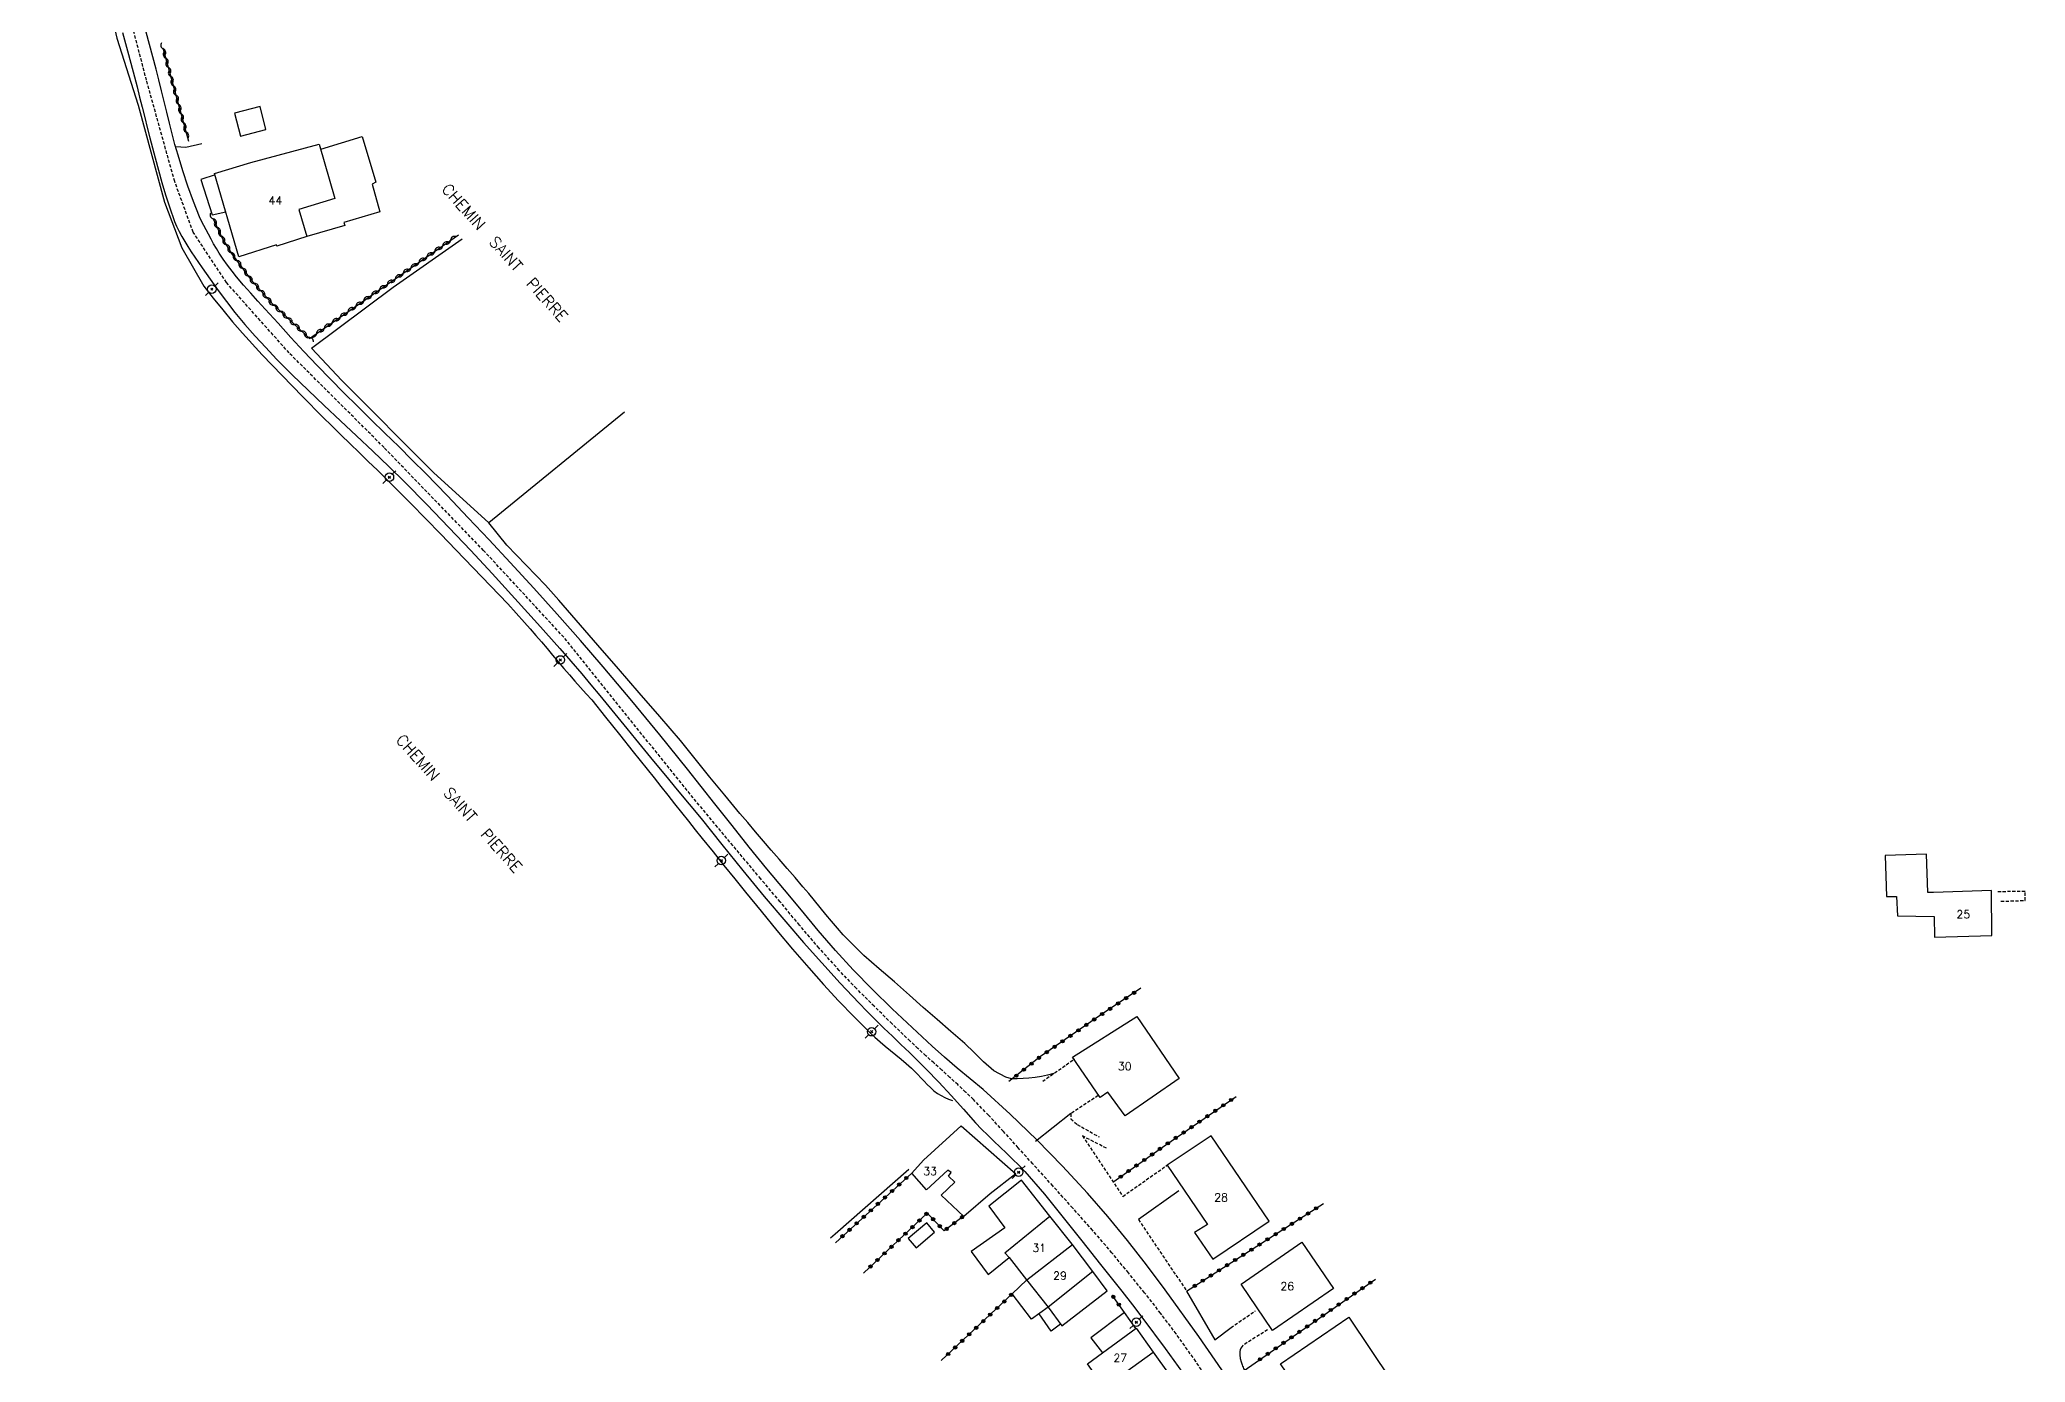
# Model space of a CAD drawing. Header units: millimetres. Extents: x 146000 to 146945, y 144000 to 145000.
# Drawn here: x 146294.1 to 146604.3, y 144376.3 to 144582.9 of the extents above; entities that cross this region are included whole.
import ezdxf
from ezdxf.enums import TextEntityAlignment as Align

# ---------------------------------------------------------------- set-up
doc = ezdxf.new("R2010")
doc.units = ezdxf.units.MM
doc.linetypes.add('DASHED', pattern=[0.75, 0.5, -0.25])
doc.layers.get('0').update_dxf_attribs({"linetype": 'CONTINUOUS'})
for name, color, linetype in [('W0001', 6, 'DASHED'), ('W0008', 7, 'CONTINUOUS'), ('W0014', 7, 'CONTINUOUS'), ('W0017', 7, 'CONTINUOUS'), ('W0101', 7, 'CONTINUOUS'), ('W0104', 1, 'CONTINUOUS'), ('W0112', 1, 'DASHED'), ('W0211', 2, 'CONTINUOUS'), ('W0310', 3, 'CONTINUOUS'), ('W0323', 7, 'CONTINUOUS'), ('W0330', 7, 'CONTINUOUS'), ('W0473', 7, 'CONTINUOUS'), ('W0989', 7, 'CONTINUOUS'), ('W0991', 7, 'CONTINUOUS'), ('W1102', 7, 'CONTINUOUS')]:
    doc.layers.add(name, color=color, linetype=linetype)
doc.styles.get("Standard").update_dxf_attribs({"font": 'romans.shx', "width": 0.85})

# ---------------------------------------------------------------- blocks, each defined once
blk = doc.blocks.new('T473')
for p, q in [((-0.166667, 0.166667), (0.166667, -0.166667)), ((-0.166667, -0.166667), (0.166667, 0.166667)), ((0.500001, 0.500001), (1.000002, 1.000002)), ((-1.000002, -1.000002), (-0.500001, -0.500001))]:
    blk.add_line(p, q)
blk.add_ellipse((0, 0), major_axis=(0.471405, 0.471405), ratio=1, start_param=5.4977871438, end_param=11.780972451)
blk = doc.blocks.new('t323o')
at = {"color": 0, "linetype": 'Continuous'}
for radius in [0.25, 0.15]:
    blk.add_circle((0, 0), radius, dxfattribs=at)
blk = doc.blocks.new('t310o')
at = {"color": 0, "linetype": 'Continuous'}
for centre, start, end in [((-0.5, 0.38), 216.8699, 323.1304), ((0.5, -0.37), 36.8699, 143.1303)]:
    blk.add_arc(centre, 0.625, start, end, dxfattribs=at)

msp = doc.modelspace()

# ---------------------------------------------------------------- linework, layer by layer
at = {"layer": 'W0001'}
msp.add_lwpolyline([(146477.69, 144372.01), (146474.72, 144376.39), (146471.64, 144380.71), (146469.21, 144383.93), (146466.72, 144387.12), (146464.18, 144390.25), (146461.61, 144393.36), (146458.58, 144396.89), (146455.49, 144400.36), (146452.38, 144403.81), (146449.26, 144407.25), (146446.96, 144409.79), (146444.67, 144412.34), (146442.34, 144414.85), (146439.96, 144417.31), (146438.75, 144418.49), (146437.53, 144419.64), (146436.29, 144420.78), (146435.04, 144421.91), (146433.79, 144423.03), (146432.54, 144424.16), (146431.3, 144425.29), (146430.08, 144426.45), (146427.26, 144429.16), (146424.47, 144431.88), (146421.71, 144434.65), (146419.01, 144437.48), (146415.86, 144440.98), (146412.8, 144444.57), (146409.78, 144448.19), (146406.75, 144451.8), (146403.86, 144455.24), (146400.98, 144458.68), (146398.11, 144462.14), (146395.25, 144465.6), (146375.98, 144489.54), (146363.46, 144503.09), (146347.9, 144519.18), (146333.08, 144533.95), (146323.29, 144544.93), (146318.1, 144552.8), (146315.2, 144560.74), (146310.8, 144576.54), (146301.96, 144610.51)], dxfattribs=at)
at = {"layer": 'W0008'}
for points in [[(146307.06, 144584.01), (146307.99, 144580.56), (146308.91, 144577.1), (146309.32, 144575.52), (146309.72, 144573.93), (146310.12, 144572.34), (146310.52, 144570.75), (146310.92, 144569.17), (146311.32, 144567.58), (146311.74, 144566), (146312.16, 144564.42), (146312.69, 144562.5), (146313.22, 144560.58), (146313.77, 144558.66), (146314.38, 144556.76), (146314.63, 144556), (146314.89, 144555.25), (146315.18, 144554.5), (146315.5, 144553.76), (146315.9, 144552.94), (146316.33, 144552.14), (146316.79, 144551.35), (146317.26, 144550.57), (146317.8, 144549.72), (146318.36, 144548.89), (146318.93, 144548.07), (146319.51, 144547.25), (146320.75, 144545.49), (146322, 144543.73), (146323.27, 144541.99), (146324.6, 144540.29), (146326.17, 144538.41), (146327.78, 144536.58), (146329.44, 144534.78), (146331.12, 144533), (146333.56, 144530.53), (146336.04, 144528.11), (146338.55, 144525.72), (146341.08, 144523.35), (146343.62, 144520.99), (146346.15, 144518.61), (146348.66, 144516.22), (146351.13, 144513.78), (146354.6, 144510.26), (146358.04, 144506.69), (146361.44, 144503.1), (146364.81, 144499.47), (146368.36, 144495.6), (146371.88, 144491.7), (146375.35, 144487.77), (146378.79, 144483.8), (146380.22, 144482.11), (146381.63, 144480.42), (146383.03, 144478.72), (146384.43, 144477.01), (146385.82, 144475.3), (146387.21, 144473.59), (146388.6, 144471.88), (146390, 144470.18), (146391.85, 144467.94), (146393.71, 144465.71), (146395.57, 144463.47), (146397.43, 144461.24)], [(146399.57, 144463.49), (146395.3, 144468.91), (146390.98, 144474.29), (146386.59, 144479.61), (146382.15, 144484.89), (146378.58, 144489.03), (146374.96, 144493.13), (146371.3, 144497.2), (146367.61, 144501.23), (146364.35, 144504.73), (146361.06, 144508.21), (146357.74, 144511.66), (146354.41, 144515.09), (146352.31, 144517.22), (146350.19, 144519.33), (146348.05, 144521.43), (146345.92, 144523.52), (146343.78, 144525.62), (146341.65, 144527.73), (146339.54, 144529.85), (146337.46, 144531.99), (146335.4, 144534.17), (146333.37, 144536.37), (146331.35, 144538.59), (146329.34, 144540.81), (146328.21, 144542.05), (146327.08, 144543.28), (146325.96, 144544.53), (146324.88, 144545.82), (146324.17, 144546.72), (146323.47, 144547.65), (146322.8, 144548.59), (146322.16, 144549.55), (146321.71, 144550.27), (146321.29, 144551), (146320.88, 144551.74), (146320.47, 144552.48), (146320.11, 144553.16), (146319.74, 144553.84), (146319.39, 144554.52), (146319.07, 144555.22), (146318.12, 144557.59), (146317.26, 144560), (146316.47, 144562.42), (146315.72, 144564.86), (146315.24, 144566.52), (146314.79, 144568.19), (146314.37, 144569.87), (146313.96, 144571.55), (146313.55, 144573.24), (146313.15, 144574.92), (146312.74, 144576.6), (146312.31, 144578.27), (146311.29, 144582.13), (146310.25, 144585.98)], [(146441.47, 144418.88), (146439.44, 144420.53), (146437.45, 144422.22), (146435.47, 144423.93), (146433.53, 144425.67), (146430.38, 144428.57), (146427.26, 144431.51), (146424.19, 144434.51), (146421.21, 144437.58), (146418.43, 144440.62), (146415.74, 144443.73), (146413.09, 144446.89), (146410.46, 144450.05), (146407.7, 144453.38), (146404.96, 144456.73), (146402.26, 144460.1), (146399.57, 144463.49)], [(146397.43, 144461.24), (146400.66, 144457.14), (146403.95, 144453.07), (146407.28, 144449.04), (146410.66, 144445.06), (146413.45, 144441.84), (146416.27, 144438.65), (146419.14, 144435.5), (146422.06, 144432.4), (146423.35, 144431.08), (146424.66, 144429.77), (146425.98, 144428.48), (146427.32, 144427.21), (146428.65, 144425.93), (146429.98, 144424.65), (146431.3, 144423.36), (146432.61, 144422.06), (146434.59, 144420.01), (146436.52, 144417.92), (146438.43, 144415.8), (146440.32, 144413.67)]]:
    msp.add_lwpolyline(points, dxfattribs=at)
at = {"layer": 'W0014'}
for points in [[(146480.28, 144372.88), (146475.17, 144380.3), (146469.9, 144387.6), (146466.99, 144391.47), (146464.03, 144395.29), (146460.98, 144399.05), (146457.81, 144402.71), (146453.9, 144406.93), (146449.87, 144411.04), (146445.72, 144415.03), (146441.47, 144418.9)], [(146440.32, 144413.67), (146441.25, 144412.69), (146442.2, 144411.74), (146443.17, 144410.8), (146444.15, 144409.88), (146445.13, 144408.95), (146446.1, 144408.02), (146447.05, 144407.06), (146447.98, 144406.08), (146451.06, 144402.55), (146454.01, 144398.91), (146456.91, 144395.23), (146459.82, 144391.56), (146461.5, 144389.46), (146463.17, 144387.36), (146464.82, 144385.24), (146466.45, 144383.1), (146469.9, 144378.43), (146473.29, 144373.71), (146476.62, 144368.95), (146479.9, 144364.15)], [(146473.28, 144387.38), (146477.67, 144379.78)], [(146477.67, 144379.78), (146480.21, 144381.69)], [(146482.05, 144378.9), (146481.88, 144378.69), (146481.75, 144378.47), (146481.65, 144378.22), (146481.59, 144377.96), (146481.58, 144377.42), (146481.66, 144376.88), (146481.8, 144376.36), (146481.95, 144375.85), (146482.02, 144375.67), (146482.09, 144375.48), (146482.18, 144375.31), (146482.27, 144375.13), (146482.36, 144374.96), (146482.45, 144374.78), (146482.54, 144374.61), (146482.62, 144374.43), (146482.81, 144373.98), (146483, 144373.52), (146483.19, 144373.06), (146483.37, 144372.6)]]:
    msp.add_lwpolyline(points, dxfattribs=at)
at = {"layer": 'W0017'}
for points in [[(146315.38, 144566.18), (146316.92, 144566.08), (146319.43, 144566.65)], [(146455.19, 144415.12), (146449.69, 144410.75)], [(146472.07, 144403.07), (146465.75, 144398.56)]]:
    msp.add_lwpolyline(points, dxfattribs=at)
at = {"layer": 'W0101'}
for points in [[(146321.43, 144561.99), (146327.12, 144563.68), (146337.77, 144566.57), (146340.22, 144558.1), (146334.61, 144556.36), (146335.84, 144552.12), (146331.18, 144550.63), (146331.11, 144550.85), (146325.23, 144548.98)], [(146588.85, 144455.66), (146582.38, 144455.45), (146582.61, 144449.02), (146584.16, 144449.04), (146584.31, 144446.01), (146590.04, 144445.92), (146590.09, 144442.66), (146599.07, 144442.95), (146599.02, 144449.99), (146589.95, 144449.68), (146589.08, 144449.64), (146588.85, 144455.64)], [(146463.66, 144414.75), (146460.99, 144418.46), (146459.77, 144417.63), (146455.44, 144423.93), (146465.52, 144430.29), (146472.13, 144420.58)], [(146477.37, 144392.4), (146486.17, 144398.33), (146477.11, 144411.65), (146470.22, 144407.06), (146476.56, 144397.79), (146474.52, 144396.56)], [(146496.21, 144387.82), (146486.7, 144381.25), (146481.78, 144388.48), (146491.26, 144395.05)], [(146505.26, 144373.35), (146494.64, 144366.13), (146487.94, 144376.01), (146498.59, 144383.29)]]:
    msp.add_lwpolyline(points, close=True, dxfattribs=at)
for points in [[(146446.6, 144405.7), (146442.61, 144402.6), (146438.49, 144399.05), (146434.95, 144402.37), (146437.05, 144404.42), (146436.06, 144405.32), (146436.49, 144405.89), (146435.95, 144406.29), (146432.65, 144403.21), (146430.34, 144405.83), (146432.17, 144407.85), (146438.04, 144413.23)], [(146438.04, 144413.23), (146446.6, 144405.7)], [(146445.53, 144392.64), (146444.86, 144393.39), (146451.92, 144399.11)], [(146455.39, 144394.72), (146451.92, 144399.09)], [(146458.64, 144390.43), (146455.39, 144394.72)], [(146445.53, 144392.64), (146448.28, 144389.14)], [(146448.28, 144389.14), (146451.65, 144384.87)], [(146458.64, 144390.43), (146451.65, 144384.87)], [(146460.41, 144372.32), (146457.8, 144376.05), (146465.37, 144381.58)], [(146465.37, 144381.58), (146468.03, 144377.87)], [(146468.03, 144377.87), (146470.55, 144374.35)]]:
    msp.add_lwpolyline(points, dxfattribs=at)
at = {"layer": 'W0104'}
for points in [[(146329.46, 144568.87), (146328.54, 144572.43), (146324.54, 144571.4), (146325.46, 144567.83), (146329.46, 144568.87)], [(146432.67, 144398.03), (146429.8, 144395.59), (146431.03, 144394.14), (146433.9, 144396.58)]]:
    msp.add_lwpolyline(points, close=True, dxfattribs=at)
for points in [[(146338.01, 144565.76), (146344.48, 144567.77), (146346.62, 144560.61), (146346.06, 144560.33), (146347.27, 144555.98), (146341.62, 144554.33), (146341.78, 144553.85), (146335.84, 144552.14), (146335.84, 144552.14)], [(146321.5, 144561.75), (146321.5, 144561.75), (146319.28, 144561.04), (146321.07, 144555.5), (146323.18, 144556), (146323.18, 144556)], [(146447.46, 144404.73), (146442.4, 144400.68), (146444.88, 144397.25), (146439.6, 144393.59), (146442.28, 144389.99), (146445.53, 144392.64)], [(146451.92, 144399.09), (146451.92, 144399.11), (146447.46, 144404.73)], [(146451.65, 144384.87), (146449.05, 144383.02), (146446.04, 144386.94), (146448.32, 144389.17)], [(146460.85, 144387.44), (146458.64, 144390.43)], [(146451.65, 144384.87), (146453.76, 144381.98), (146460.85, 144387.44)], [(146453.55, 144382.2), (146452.1, 144381.15), (146450.22, 144383.85)], [(146463.56, 144384.05), (146458.33, 144380.08), (146460.11, 144377.74)], [(146465.35, 144381.57), (146463.56, 144384.05)]]:
    msp.add_lwpolyline(points, dxfattribs=at)
at = {"layer": 'W0112'}
for points in [[(146600.48, 144448.29), (146604.28, 144448.41), (146604.24, 144449.82), (146599.86, 144449.77)], [(146450.79, 144420.18), (146455.8, 144423.67)], [(146459.48, 144417.92), (146455.19, 144415.12), (146455.2, 144414.3), (146456.2, 144413.42), (146459.59, 144411.48)], [(146460.76, 144409.7), (146457, 144411.63), (146463.3, 144402.18), (146470.35, 144407.14)], [(146465.75, 144398.56), (146473.28, 144387.38)], [(146480.21, 144381.69), (146484.04, 144384.33)], [(146485.91, 144381.34), (146482.05, 144378.9)]]:
    msp.add_lwpolyline(points, dxfattribs=at)
at = {"layer": 'W0211'}
for points in [[(146319.78, 144544.4), (146321.23, 144542.51), (146322.71, 144540.66), (146324.23, 144538.83), (146325.79, 144537.03), (146328.85, 144533.68), (146331.98, 144530.4), (146335.16, 144527.16), (146338.35, 144523.94), (146339.75, 144522.54), (146341.17, 144521.14), (146342.59, 144519.76), (146344.02, 144518.38), (146345.44, 144517), (146346.87, 144515.62), (146348.29, 144514.23), (146349.69, 144512.83), (146352.07, 144510.44), (146354.44, 144508.03), (146356.79, 144505.62), (146359.13, 144503.19), (146361.84, 144500.39), (146364.55, 144497.58), (146367.23, 144494.74), (146369.86, 144491.86), (146370.75, 144490.86), (146371.64, 144489.83), (146372.51, 144488.8), (146373.37, 144487.77), (146374.23, 144486.73), (146375.1, 144485.7), (146375.97, 144484.67), (146376.85, 144483.65), (146377.71, 144482.67), (146378.58, 144481.69), (146379.46, 144480.71), (146380.34, 144479.74)], [(146394.19, 144473.43), (146390.97, 144477.15), (146387.76, 144480.87), (146384.53, 144484.59), (146381.31, 144488.3), (146379.27, 144490.64), (146377.24, 144492.98), (146375.2, 144495.32), (146373.15, 144497.65)], [(146380.34, 144479.74), (146382.51, 144477.03), (146384.67, 144474.33), (146386.84, 144471.62), (146389, 144468.9), (146390.08, 144467.56), (146391.15, 144466.21), (146392.23, 144464.85), (146393.3, 144463.5), (146394.38, 144462.15), (146395.45, 144460.8), (146396.53, 144459.46), (146397.61, 144458.11), (146399.3, 144456), (146400.99, 144453.9), (146402.69, 144451.8), (146404.39, 144449.7), (146406.83, 144446.72), (146409.26, 144443.74), (146411.72, 144440.78), (146414.24, 144437.87), (146416.56, 144435.28), (146418.91, 144432.72), (146421.32, 144430.21), (146423.81, 144427.77), (146424.59, 144427.04), (146425.39, 144426.34), (146426.21, 144425.65), (146427.03, 144424.97), (146427.86, 144424.29), (146428.68, 144423.61), (146429.49, 144422.92), (146430.29, 144422.21), (146430.8, 144421.72), (146431.29, 144421.21), (146431.78, 144420.69), (146432.26, 144420.18), (146432.75, 144419.66), (146433.26, 144419.17), (146433.8, 144418.7), (146434.37, 144418.27), (146434.92, 144417.92), (146435.49, 144417.62), (146436.08, 144417.36), (146436.7, 144417.16)], [(146452.52, 144421.37), (146451.56, 144421.12), (146450.59, 144420.92), (146449.6, 144420.77), (146448.62, 144420.67), (146447.73, 144420.6), (146446.83, 144420.53), (146445.91, 144420.56), (146445.01, 144420.79), (146443.15, 144421.79), (146441.54, 144423.18), (146440.09, 144424.68), (146438.63, 144426.06), (146436.45, 144427.93), (146434.29, 144429.81), (146432.14, 144431.71), (146429.99, 144433.61), (146427.62, 144435.68), (146425.23, 144437.74), (146422.87, 144439.84), (146420.61, 144442.04), (146419.65, 144443.06), (146418.72, 144444.1), (146417.81, 144445.16), (146416.91, 144446.24), (146416.03, 144447.32), (146415.14, 144448.4), (146414.25, 144449.48), (146413.35, 144450.54), (146412.12, 144451.98), (146410.88, 144453.41), (146409.64, 144454.84), (146408.4, 144456.27), (146407.17, 144457.7), (146405.93, 144459.13), (146404.71, 144460.57), (146403.49, 144462.02), (146401.14, 144464.85), (146398.8, 144467.7), (146396.49, 144470.56), (146394.19, 144473.43)]]:
    msp.add_lwpolyline(points, dxfattribs=at)
at = {"layer": 'W0310'}
for points in [[(146317.4, 144566.99), (146313.39, 144581.55)], [(146321.17, 144555.02), (146322.69, 144551.8), (146324.1, 144549.51), (146327.06, 144545.48), (146330.36, 144541.7), (146336.26, 144536.23), (146352.57, 144547.58), (146359.53, 144552.42)]]:
    msp.add_lwpolyline(points, dxfattribs=at)
at = {"layer": 'W0323'}
for points in [[(146466.14, 144434.7), (146459.83, 144430.51), (146450.47, 144424.04), (146445.51, 144420.12)], [(146461.76, 144404.4), (146470.01, 144410.25), (146481.01, 144417.78)], [(146430.34, 144405.83), (146418.41, 144394.94)], [(146473.28, 144387.4), (146494.67, 144401.06)], [(146438.36, 144399.06), (146435.41, 144396.8), (146432.76, 144399.57), (146422.8, 144390.2)], [(146482.27, 144375), (146494.58, 144383.6), (146502.79, 144389.26)], [(146446.04, 144386.94), (146434.94, 144376.54)], [(146463.56, 144384.05), (146461.64, 144386.76)]]:
    msp.add_lwpolyline(points, dxfattribs=at)
at = {"layer": 'W0330'}
for points in [[(146294.69, 144671), (146294.14, 144658.42), (146294.12, 144643.08), (146294.58, 144631.7), (146295.13, 144626.28), (146296.67, 144620.46), (146303.44, 144594.86), (146306.16, 144583.15), (146309.5, 144572.64), (146313.6, 144557.5), (146316.3, 144550.37), (146319.78, 144544.4)], [(146373.15, 144497.65), (146367.07, 144503.9), (146364.25, 144507.43), (146355.65, 144515.27), (146341.33, 144529.66), (146336.59, 144534.71), (146349.35, 144544.24), (146360.13, 144551.78)], [(146385.49, 144524.71), (146364.25, 144507.43)], [(146429.87, 144406.37), (146418.36, 144396.29), (146417.67, 144395.67)]]:
    msp.add_lwpolyline(points, dxfattribs=at)
at = {"layer": 'W1102'}
for points in [[(146448.32, 144389.17), (146455.43, 144394.67)], [(146460.41, 144372.32), (146468.03, 144377.87)]]:
    msp.add_lwpolyline(points, dxfattribs=at)

# ---------------------------------------------------------------- block references
at = {"layer": 'W0310'}
for p, rotation in [((146313.42, 144581.45), 105.4062629289638), ((146313.81, 144580.01), 105.4062629289638), ((146314.21, 144578.56), 105.4062629289638), ((146314.61, 144577.12), 105.4062629289638), ((146315.01, 144575.67), 105.4062629289638), ((146315.41, 144574.22), 105.4062629289638), ((146315.81, 144572.78), 105.4062629289638), ((146316.21, 144571.33), 105.4062629289638), ((146316.6, 144569.89), 105.4062629289638), ((146317, 144568.44), 105.4062629289638), ((146321.24, 144554.88), 295.1831368103472), ((146321.88, 144553.52), 295.1831368103472), ((146322.52, 144552.16), 295.1831368103472), ((146358.3, 144551.56), 34.79271215956387), ((146323.26, 144550.87), 301.7568914592915), ((146324.05, 144549.59), 301.7568914592915), ((146324.94, 144548.38), 306.2950811871324), ((146353.37, 144548.14), 34.79271215956387), ((146354.6, 144548.99), 34.79271215956387), ((146355.84, 144549.85), 34.79271215956387), ((146357.07, 144550.71), 34.79271215956387), ((146325.82, 144547.17), 306.2950811871324), ((146326.71, 144545.96), 306.2950811871324), ((146349.68, 144545.57), 34.82850407613579), ((146350.91, 144546.42), 34.82850407613579), ((146352.14, 144547.28), 34.82850407613579), ((146327.66, 144544.8), 311.058145663403), ((146328.64, 144543.67), 311.058145663403), ((146329.63, 144542.54), 311.058145663403), ((146344.75, 144542.14), 34.82850407613579), ((146345.98, 144543), 34.82850407613579), ((146347.22, 144543.85), 34.82850407613579), ((146348.45, 144544.71), 34.82850407613579), ((146330.64, 144541.43), 317.2072453042001), ((146331.74, 144540.41), 317.2072453042001), ((146332.84, 144539.4), 317.2072453042001), ((146341.06, 144539.57), 34.82850407613579), ((146342.29, 144540.43), 34.82850407613579), ((146343.52, 144541.28), 34.82850407613579), ((146333.95, 144538.38), 317.2072453042001), ((146335.05, 144537.36), 317.2072453042001), ((146336.15, 144536.34), 317.2072453042001), ((146337.36, 144537), 34.82850407613579), ((146338.6, 144537.86), 34.82850407613579), ((146339.83, 144538.71), 34.82850407613579)]:
    msp.add_blockref('t310o', p, dxfattribs=dict(at, rotation=rotation))
at = {"layer": 'W0323'}
for p, rotation in [((146465.07, 144433.99), 213.5523120796978), ((146460.07, 144430.67), 213.5523120796978), ((146461.32, 144431.5), 213.5523120796978), ((146462.57, 144432.33), 213.5523120796978), ((146463.82, 144433.16), 213.5523120796978), ((146456.37, 144428.12), 214.66234410307), ((146457.6, 144428.97), 214.66234410307), ((146458.84, 144429.83), 214.66234410307), ((146451.43, 144424.71), 214.66234410307), ((146452.67, 144425.56), 214.66234410307), ((146453.9, 144426.41), 214.66234410307), ((146455.13, 144427.27), 214.66234410307), ((146447.86, 144421.98), 218.3193125988735), ((146449.04, 144422.91), 218.3193125988735), ((146450.21, 144423.84), 218.3193125988735), ((146446.68, 144421.05), 218.3193125988735), ((146477.76, 144415.56), 34.40158302876084), ((146479, 144416.4), 34.40158302876084), ((146480.23, 144417.25), 34.40158302876084), ((146472.81, 144412.17), 34.40158302876084), ((146474.04, 144413.01), 34.40158302876084), ((146475.28, 144413.86), 34.40158302876084), ((146476.52, 144414.71), 34.40158302876084), ((146469.1, 144409.61), 35.35262603432918), ((146470.33, 144410.47), 34.40158302876084), ((146471.57, 144411.32), 34.40158302876084), ((146464.21, 144406.14), 35.35262603432918), ((146465.43, 144407.01), 35.35262603432918), ((146466.66, 144407.87), 35.35262603432918), ((146467.88, 144408.74), 35.35262603432918), ((146427.27, 144403.03), 222.3776147785406), ((146428.38, 144404.04), 222.3776147785406), ((146429.49, 144405.06), 222.3776147785406), ((146462.99, 144405.27), 35.35262603432918), ((146423.95, 144400), 222.3776147785406), ((146425.05, 144401.01), 222.3776147785406), ((146426.16, 144402.02), 222.3776147785406), ((146493.51, 144400.32), 32.55440303763978), ((146420.62, 144396.97), 222.3776147785406), ((146421.73, 144397.98), 222.3776147785406), ((146422.84, 144398.99), 222.3776147785406), ((146430.44, 144397.39), 223.2552008205944), ((146431.54, 144398.42), 223.2552008205944), ((146432.63, 144399.45), 223.2552008205944), ((146433.67, 144398.62), 133.8161966513964), ((146434.71, 144397.53), 133.8161966513964), ((146435.8, 144397.1), 217.4537087065912), ((146436.99, 144398.01), 217.4537087065912), ((146438.18, 144398.93), 217.4537087065912), ((146488.45, 144397.09), 32.55440303763978), ((146489.72, 144397.9), 32.55440303763978), ((146490.98, 144398.71), 32.55440303763978), ((146492.25, 144399.51), 32.55440303763978), ((146419.51, 144395.96), 222.3776147785406), ((146427.17, 144394.31), 223.2552008205944), ((146428.26, 144395.34), 223.2552008205944), ((146429.35, 144396.36), 223.2552008205944), ((146483.4, 144393.86), 32.55440303763978), ((146484.66, 144394.67), 32.55440303763978), ((146485.92, 144395.48), 32.55440303763978), ((146487.19, 144396.28), 32.55440303763978), ((146423.89, 144391.22), 223.2552008205944), ((146424.98, 144392.25), 223.2552008205944), ((146426.08, 144393.28), 223.2552008205944), ((146478.34, 144390.63), 32.55440303763978), ((146479.6, 144391.44), 32.55440303763978), ((146480.87, 144392.25), 32.55440303763978), ((146482.13, 144393.06), 32.55440303763978), ((146474.55, 144388.21), 32.55440303763978), ((146475.81, 144389.02), 32.55440303763978), ((146477.07, 144389.83), 32.55440303763978), ((146500.74, 144387.85), 34.59588787761954), ((146501.97, 144388.7), 34.59588787761954), ((146443.69, 144384.74), 223.1191430439492), ((146444.79, 144385.76), 223.1191430439492), ((146445.88, 144386.79), 223.1191430439492), ((146461.82, 144386.49), 125.4495181780864), ((146462.69, 144385.27), 125.4495181780864), ((146495.8, 144384.44), 34.59588787761954), ((146497.03, 144385.3), 34.59588787761954), ((146498.27, 144386.15), 34.59588787761954), ((146499.5, 144387), 34.59588787761954), ((146440.41, 144381.66), 223.1191430439492), ((146441.51, 144382.69), 223.1191430439492), ((146442.6, 144383.71), 223.1191430439492), ((146490.88, 144381.02), 34.94325252375383), ((146492.11, 144381.87), 34.94325252375383), ((146493.34, 144382.73), 34.94325252375383), ((146494.56, 144383.59), 34.94325252375383), ((146437.13, 144378.59), 223.1191430439492), ((146438.22, 144379.61), 223.1191430439492), ((146439.32, 144380.64), 223.1191430439492), ((146487.19, 144378.44), 34.94325252375383), ((146488.42, 144379.3), 34.94325252375383), ((146489.65, 144380.16), 34.94325252375383), ((146436.03, 144377.56), 223.1191430439492), ((146484.73, 144376.72), 34.94325252375383), ((146485.96, 144377.58), 34.94325252375383)]:
    msp.add_blockref('t323o', p, dxfattribs=dict(at, rotation=rotation))
at = {"layer": 'W0473'}
for p in [(146320.99, 144543.9), (146348.74, 144514.55), (146375.45, 144485.99), (146400.59, 144454.65), (146424.07, 144427.91), (146447.04, 144405.98), (146465.42, 144382.53)]:
    msp.add_blockref('T473', p, dxfattribs=at)

# ---------------------------------------------------------------- texts
at = {"layer": 'W0989'}
for p in [(146356.78, 144559.45), (146349.64, 144473.4)]:
    msp.add_text('CHEMIN  SAINT  PIERRE  ', height=1.75, rotation=311.8986, dxfattribs=at).set_placement(p)
at = {"layer": 'W0991'}
for s, p in [('44', (146330.93, 144557.78)), ('25', (146594.6, 144446.25)), ('30', (146463.61, 144422.52)), ('33', (146433.21, 144406.14)), ('28', (146478.66, 144402.02)), ('31', (146450.25, 144394.13)), ('29', (146453.49, 144389.8)), ('26', (146488.99, 144388.15)), ('27', (146462.9, 144376.95))]:
    msp.add_text(s, height=1.25, dxfattribs=at).set_placement(p, align=Align.MIDDLE_CENTER)

doc.saveas('drawing.dxf')
